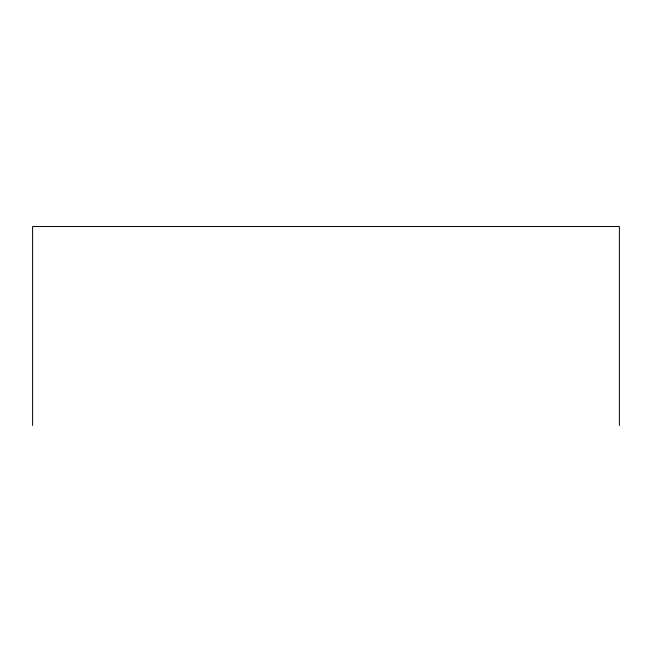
<?xml version="1.0" encoding="UTF-8"?>
<svg xmlns="http://www.w3.org/2000/svg" width="652" height="652" viewBox="0 0 652 652"><rect width="100%" height="100%" fill="white"/><g stroke="black" fill="none" stroke-linecap="round" stroke-linejoin="round"><path stroke-width="0.98" d="M619.4 425.479L619.4 226.521L32.6 226.521L32.6 425.479"/></g></svg>
